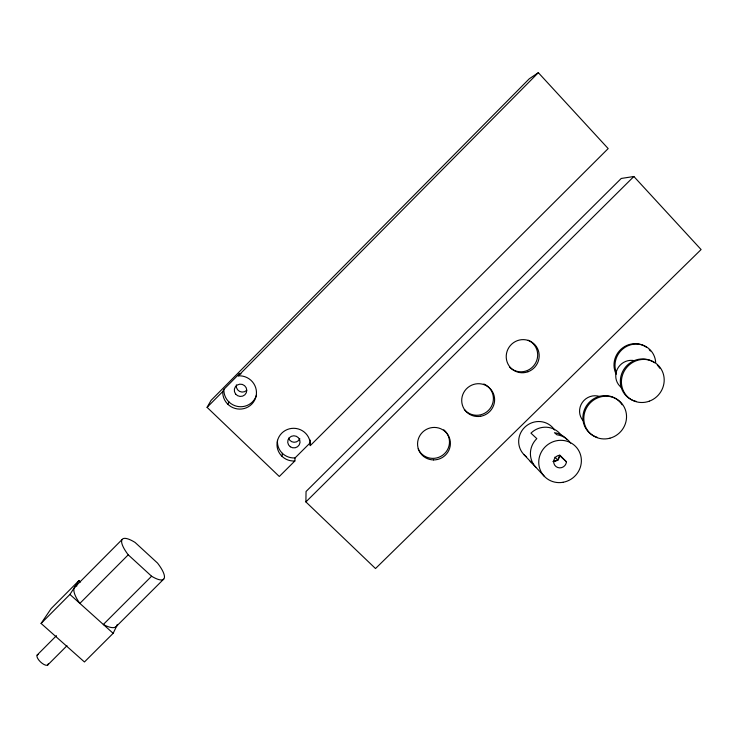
<?xml version="1.0" encoding="UTF-8"?>
<svg xmlns="http://www.w3.org/2000/svg" width="738" height="738" viewBox="0 0 738 738"><rect width="100%" height="100%" fill="white"/><g stroke="black" fill="none" stroke-linecap="round" stroke-linejoin="round"><path stroke-width="1.11" d="M305.892 501.923L306.049 491.499L621.239 178.458L633.868 176.502L701.1 249.555L375.504 568.546L305.892 501.923L633.868 176.502M294.859 460.973A16.66 16.356 3.8 0 1 276.999 445.115A16.66 16.356 3.8 0 1 293.862 428.298A16.66 16.356 3.8 0 1 310.283 445.604L608.177 148.578L538.334 72.684L529.266 78.8L211.05 400.383L207.083 407.348L279.305 476.48L294.859 460.973L295.062 457.92L310.274 442.745A16.439 16.144 4 0 0 310.2 440.051M282.008 456.333L282.377 453.335M559.644 455.235L558.149 460.254L554.847 457.145M227.904 404.313L228.983 401.97M239.213 373.871L223.891 389.35L222.738 391.527A16.919 16.605 21.7 0 0 239.555 409.101A16.919 16.605 21.7 0 0 256.455 392.026A16.919 16.605 21.7 0 0 238.263 375.845L239.213 373.871A16.688 16.393 22.1 0 1 241.068 373.852M80.553 582.033L78.957 580.594L51.18 608.546L41.088 623.435L84.436 661.977L113.154 633.315L116.899 625.575M41.088 623.435L69.925 594.441L78.957 580.594M207.083 407.348L222.738 391.527M238.263 375.845L538.334 72.684M74.529 587.383L122.019 539.607M117.259 624.431A28.625 9.649 43.7 0 1 103.329 624.477L151.594 576.23A28.745 8.146 44 0 0 157.545 563.094L135.091 542.448A28.745 8.146 44 0 0 128.237 554.828L79.87 603.38A28.625 9.649 43.7 0 1 76.964 585.834M37.121 655.067L56.466 635.658M47.656 665.067L67.001 645.704M116.272 626.479L163.707 579.127M553.076 461.628L557.135 460.53M69.925 594.441L113.154 633.315M566.452 461.831L559.902 455.189A6.485 6.255 -39.1 0 0 553.685 461.693A6.485 6.255 -39.1 0 0 559.773 467.874A6.485 6.255 -39.1 0 0 566.452 461.831L559.598 455.549A6.31 6.088 -39.4 0 1 553.223 461.434M128.237 554.828L151.594 576.23M523.952 454.59L544.607 476.591M310.274 442.745L310.283 445.604M621.451 387.515A15.249 14.603 -50.3 0 1 617.337 369.148A15.249 14.603 -50.3 0 1 634.597 360.734M657.374 365.209A21.882 20.922 -50 0 1 659.735 368.234M636.479 401.481A21.882 20.922 -50 0 1 622.411 372.035A21.882 20.922 -50 0 1 654.486 362.699M535.963 467.394A20.839 20.111 -39.5 0 1 536.812 438.621L530.945 433.141A20.304 19.622 -39.7 0 1 560.898 434.793M567.042 439.673A20.839 20.111 -39.5 0 0 554.45 432.708L556.904 434.774A21.051 20.304 -39.4 0 1 570.631 443.16M533.399 463.851A20.304 19.622 -39.7 0 1 530.142 461.195M526.609 456.84A19.723 19.087 -40 0 1 524.838 427.173A19.723 19.087 -40 0 1 554.561 429.977M583.112 420.697A15.138 14.566 -45.9 0 1 582.264 402.542A15.138 14.566 -45.9 0 1 599.662 396.518M597.042 437.256A21.725 20.858 -45.6 0 1 587.531 404.304A21.725 20.858 -45.6 0 1 622.152 404.793M616.387 372.884A20.904 20.009 -51.4 0 1 630.981 344.729A20.904 20.009 -51.4 0 1 655.685 362.478M649.237 349.655A20.839 19.944 -51.5 0 1 650.409 351.02M616.193 374.203A20.839 19.944 -51.5 0 1 621.239 349.028A20.839 19.944 -51.5 0 1 646.479 347.257M48.228 663.803A7.288 2.897 43.3 0 1 40.479 661.912A7.288 2.897 43.3 0 1 38.459 654.468M443.787 429.802A16.393 16.061 -29 0 1 442.809 455.106A16.393 16.061 -29 0 1 418.151 448.805M483.833 383.981A16.504 16.153 -41.7 0 1 489.995 408.668A16.504 16.153 -41.7 0 1 464.359 409.507M528.177 340.218A16.642 16.208 -51.4 0 1 534.644 364.563A16.642 16.208 -51.4 0 1 509.488 367.054M256.464 395.217A16.688 16.393 22.1 0 1 223.891 389.35M295.062 457.92A16.439 16.144 4 0 1 277.497 440.291M246.695 390.328A6.098 5.987 22.8 0 1 236.354 384.895M299.822 438.676A6.005 5.904 4.6 0 1 288.586 438.197M649.302 401.186A21.956 20.987 -49.9 0 0 657.207 364.387A21.956 20.987 -49.9 0 0 621.903 377.293A21.956 20.987 -49.9 0 0 649.302 401.186M563.039 482.292A21.623 20.83 -39.1 0 0 576.848 447.837A21.623 20.83 -39.1 0 0 540.29 454.276A21.623 20.83 -39.1 0 0 563.039 482.292M609.92 438.197A21.799 20.922 -45.5 0 0 620.842 402.404A21.799 20.922 -45.5 0 0 584.773 412.09A21.799 20.922 -45.5 0 0 609.92 438.197M433.492 459.912A16.504 16.162 -28.9 0 0 448.446 435.715A16.504 16.162 -28.9 0 0 420.014 435.374A16.504 16.162 -28.9 0 0 433.492 459.912M480.669 416.269A16.614 16.254 -41.5 0 0 491.001 389.563A16.614 16.254 -41.5 0 0 462.827 394.489A16.614 16.254 -41.5 0 0 480.669 416.269M527.993 371.758A16.753 16.319 -51.3 0 0 533.583 343.456A16.753 16.319 -51.3 0 0 506.536 353.373A16.753 16.319 -51.3 0 0 527.993 371.758M235.588 393.991A6.264 6.144 22.1 0 0 246.308 392.727A6.264 6.144 22.1 0 0 239.721 384.184A6.264 6.144 22.1 0 0 235.588 393.991M290.302 446.767A6.162 6.052 4 0 0 300.015 442.431A6.162 6.052 4 0 0 291.316 436.324A6.162 6.052 4 0 0 290.302 446.767"/></g></svg>
